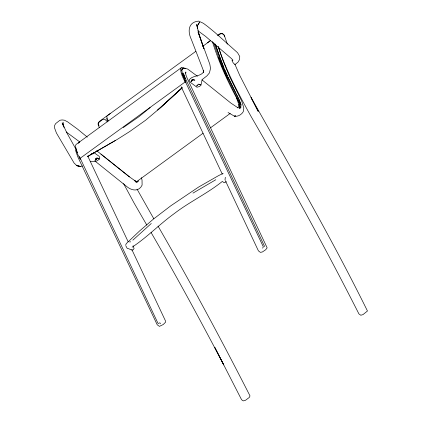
<?xml version="1.0" encoding="UTF-8"?>
<svg xmlns="http://www.w3.org/2000/svg" width="422" height="422" viewBox="0 0 422 422"><rect width="100%" height="100%" fill="white"/><g stroke="black" fill="none" stroke-linecap="round" stroke-linejoin="round"><path stroke-width="0.63" d="M181.66 70.943L181.713 69.772L182.768 69.577M239.221 108.391L239.96 107.631L240.039 106.455L239.448 103.073L238.346 100.399M225.01 179.967L225.306 177.293M203.367 72.31L203.494 71.302L202.892 69.271L191.335 39.415C187.479 31.497 188.128 21.96 198.667 21.1L203.409 23.31L207.861 26.66L215.009 32.552L237.56 52.718L239.738 56.501L239.506 59.602L238.061 62.087L235.012 64.582L233.329 63.063L231.952 60.641L232.823 59.95M191.852 81.071L192.036 79.948L192.543 79.732L194.811 80.106L192.543 79.732L190.981 81.646L192.036 79.948L193.524 79.689M203.404 72.215L203.72 70.416L203.087 72.653C199.348 76.846 192.29 75.243 189.035 80.069L190.238 82.232L196.937 87.243L199.453 86.505L201.004 85.255L202.106 79.642L206.938 75.87L209.449 72.906L210.52 68.39L209.818 64.234L198.029 31.829L203.921 48.815L199.047 34.135L196.636 24.529L197.628 28.627L197.623 25.468L199.548 22.239L197.77 25.072M62.994 124.137L63.326 122.449M125.698 245.018L126.289 243.605L139.803 230.76L153.466 219.055L170.783 205.815L198.53 187.104L218.781 175.494L223.185 173.4M185.226 68.686L182.299 67.494L181.18 67.794L180.632 68.886C180.669 73.597 183.064 77.88 185.11 81.984L185.917 82.332L182.193 73.734L181.856 69.102L183.765 68.016L184.873 68.57M262.616 248.162L263.339 246.844L184.957 80.818M185.458 73.043L186.007 72.099L185.342 72.985M80.797 159.089L79.985 158.83L80.56 157.986L185.11 81.984M197.232 85.307L196.673 86.093L198.282 84.131L200.566 84.822L198.846 84.215M239.728 108.718L240.899 107.52L240.798 104.962L239.052 99.803L228.502 78.561L223.797 68.005L215.056 43.935M132.867 240.155L151.276 223.491M182.14 87.998L157.722 110.015L182.209 87.618L161.157 107.125L145.601 120.233L129.681 131.559L117.036 139.55L87.871 156.23M150.179 107.531L138.759 116.815L123.256 127.586M78.181 143.28L79.563 142.251M207.455 42.743L210.557 40.465M217.799 35.137L219.35 33.997L221.197 33.364L222.42 33.517L224.198 35.037L224.472 36.624M181.18 67.794L76.102 144.44L75.527 145.495L75.58 147.336L77.448 152.769M135.91 182.188L203.04 133.246M210.499 127.808L230.212 113.434M110.2 113.534L99.207 121.536L98.104 123.356L98.215 124.675L99.086 125.577M195.761 51.389L107.251 115.733L106.734 116.657L108.196 120.94M202.692 46.346L210.689 40.533M132.123 247.171C147.188 237.248 159.695 224.098 174.312 213.553C189.615 201.769 207.292 193.561 222.331 181.428L224.203 182.763L226.345 181.734M217.757 35.717L220.938 33.66L222.79 33.939L224.393 35.569L227.368 44.152M182.235 68.96L183.765 68.016M87.301 156.799L115.602 140.357M192.996 193.097L215.816 179.725M136.206 182.214L138.432 181.033L136.074 181.835L137.588 181.993L134.275 180.532L136.084 181.534L129.427 176.855L100.953 154.12M237.391 107.853L238.725 106.972L238.805 104.487L239.96 107.631L239.448 103.073L227.231 77.896L220.717 62.873L213.585 42.596M82.411 165.967L80.454 166.505L76.841 165.672L74.098 163.045L56.432 133.02L54.538 127.882L54.617 125.471L55.609 123.635L59.913 120.259L62.087 119.943L64.408 120.191L67.604 121.842L77.68 129.211L87.307 137.139M235.518 115.881L234.389 116.155L228.054 112.537M235.56 115.918L234.389 116.155C237.881 116.931 241.537 114.668 243.262 111.698L243.821 108.048L241.732 101.09L229.811 77.094L222.98 60.552L218.132 46.547M191.757 80.032L192.712 79.879M129.522 241.943L130.714 241.827M90.224 161.631L96.627 161.077L99.613 159.047L99.761 157.749L99.202 156.362L93.668 152.426M91.331 153.835L93.183 153.766L91.959 153.661M184.488 68.074L187.732 69.097L197.433 76.276M238.161 107.926L230.892 103.089L202.027 79.911M97.83 158.445L97.092 157.992L95.9 158.635L95.272 160.323L96.569 158.192L99.17 158.941L97.092 157.992L95.9 158.635L96.548 159.505L95.873 158.809M197.886 30.732L205.456 36.281L231.757 58.816L232.87 60.652M66.254 131.991L79.742 141.94M96.659 150.686L129.427 176.855M94.702 160.829L126.531 186.355C131.474 190.686 138.822 192.115 142.108 185.105L142.029 179.92L141.264 177.651M160.618 323.568L159.822 322.825L158.313 323.442L157.886 323.115L79.294 156.319M106.993 121.394L104.941 119.357L102.472 119.621L98.553 122.696L98.22 124.606L99.291 127.634M153.787 218.733L137.039 189.161M158.034 226.113C190.248 281.838 220.753 338.544 249.998 395.878L249.37 397.376L245.514 400.272L243.23 400.9L241.59 399.75L214.735 347.338L223.781 364.919C200.344 320.34 176.401 276.014 151.065 232.48M146.798 225.074L133.99 202.855L123.609 183.633M75.443 148.322L66.876 132.914L62.139 122.823L63.738 126.848M185.047 80.766L185.917 82.332L182.125 73.196M125.777 245.731L127.207 248.389C129.828 248.416 132.582 252.134 134.075 248.516L133.088 245.768M79.985 158.83L77.537 153.946L75.913 149.093L75.876 147.795M227.527 76.013L224.414 68.913M228.102 77.179L236.114 93.505M236.684 94.67L239.548 100.499M221.445 65.278L227.563 78.903M264.657 246.59L184.836 77.263L183.617 73.839M87.755 156.071L128.167 241.774M131.812 249.513L165.487 320.936L165.598 322.139L163.24 324.523L159.432 326.364L157.216 324.776L77.711 156.678L75.322 149.704M181.133 86.7L222.288 174.133M225.369 180.674L258.412 250.853L260.374 252.356L262.347 251.987L265.654 249.777L267.142 247.825L187.294 78.529L185.938 75.042L185.527 72.078M234.869 64.165L239.754 75.432L258.206 111.376L251.085 97.556C291.038 168.056 331.534 238.325 367.462 311.003L362.967 314.617L360.81 315.245L358.9 313.878C325.003 247.065 288.812 181.449 251.18 116.672C238.673 94.159 226.319 71.35 218.39 46.752M223.934 67.715L220.574 59.338L215.642 45.027M183.032 72.922L185.337 78.735M218.754 57.788L222.494 67.462M240.028 101.655L241.215 105.089M212.361 41.53C219.055 62.999 228.434 83.487 239.448 103.073L236.684 98.474L239.96 107.631M106.513 118.16L107.747 121.884M62.862 123.361L64.075 127.418M80.718 166.458L76.841 165.672L80.718 166.458"/></g></svg>
